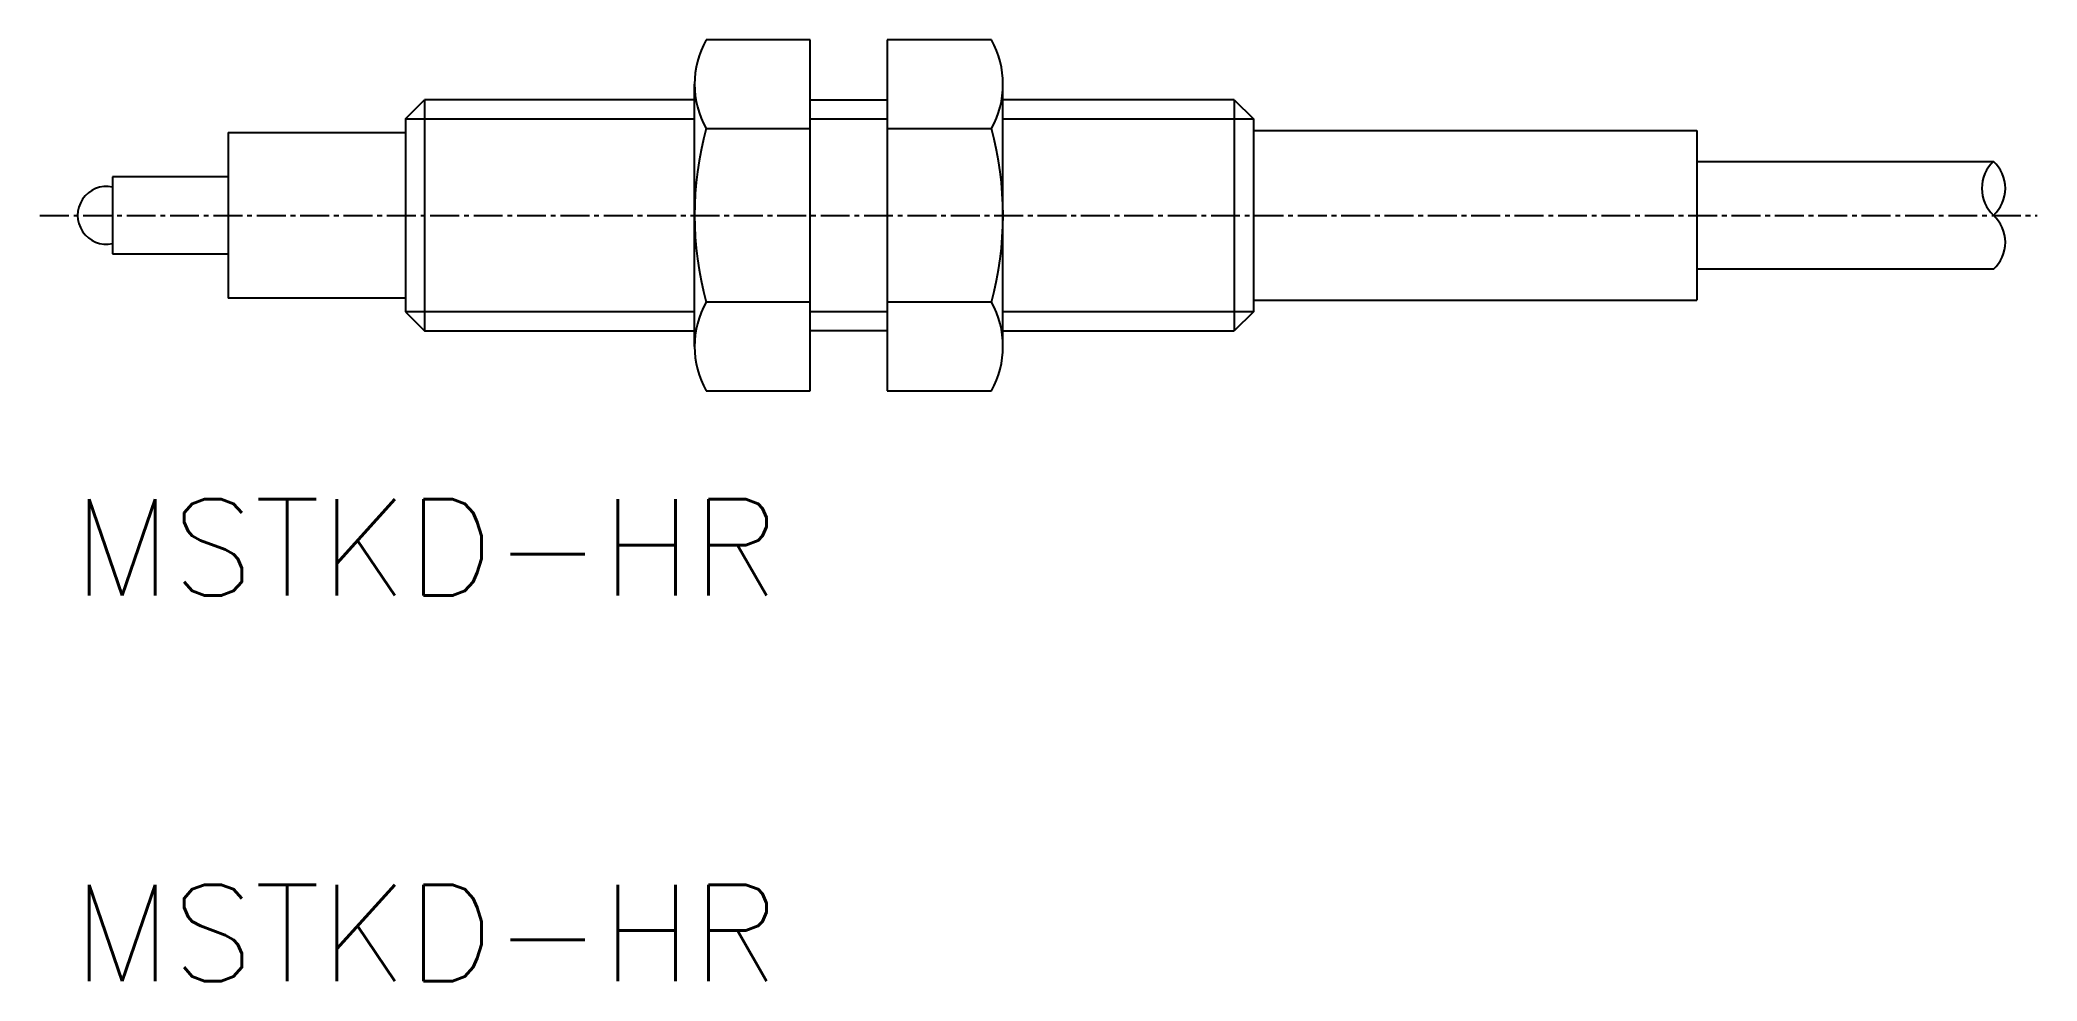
# Model space of a CAD drawing. Extents: x 207.6 to 259.4, y 199.3 to 223.7.
import ezdxf

# ---------------------------------------------------------------- set-up
doc = ezdxf.new("R2010")
doc.units = 0
doc.linetypes.add('CENTER2', pattern=[1.125, 0.75, -0.125, 0.125, -0.125])
doc.layers.get('0').update_dxf_attribs({"linetype": 'CONTINUOUS'})
doc.layers.add('CENTER', color=1, linetype='CENTER2')
doc.styles.get("Standard").update_dxf_attribs({"font": 'txt.shx'})

msp = doc.modelspace()

# ---------------------------------------------------------------- linework, layer by layer
for p, q in [((227.554, 223.75), (224.854, 223.75)), ((227.554, 214.65), (227.554, 223.75)), ((232.254, 223.75), (229.554, 223.75)), ((229.554, 223.75), (229.554, 214.65)), ((224.554, 215.8), (224.554, 222.6)), ((232.554, 215.8), (232.554, 222.6)), ((217.054, 221.7), (217.554, 222.2)), ((217.554, 222.2), (217.554, 216.2)), ((224.554, 222.2), (217.554, 222.2)), ((227.554, 222.2), (229.554, 222.2)), ((238.554, 222.2), (232.554, 222.2)), ((238.554, 222.2), (238.554, 216.2)), ((238.554, 222.2), (239.054, 221.7)), ((212.454, 221.35), (212.454, 217.05)), ((212.454, 221.35), (217.054, 221.35)), ((217.054, 221.7), (217.054, 216.7)), ((224.854, 221.45), (227.554, 221.45)), ((229.554, 221.45), (232.254, 221.45)), ((239.054, 221.7), (239.054, 216.7)), ((239.054, 221.4), (250.554, 221.4)), ((250.554, 221.4), (250.554, 217)), ((212.454, 220.2), (209.454, 220.2)), ((209.454, 220.2), (209.454, 218.2)), ((250.554, 220.6), (258.249, 220.6)), ((209.454, 218.2), (212.454, 218.2)), ((258.249, 217.8), (250.554, 217.8)), ((217.054, 217.05), (212.454, 217.05)), ((217.054, 216.7), (217.554, 216.2)), ((227.554, 216.95), (224.854, 216.95)), ((232.254, 216.95), (229.554, 216.95)), ((239.054, 216.7), (238.554, 216.2)), ((239.054, 217), (250.554, 217)), ((217.554, 216.2), (224.554, 216.2)), ((229.554, 216.2), (227.554, 216.2)), ((232.554, 216.2), (238.554, 216.2)), ((224.854, 214.65), (227.554, 214.65)), ((229.554, 214.65), (232.254, 214.65))]:
    msp.add_line(p, q)
at = {"color": 3}
for p, q in [((217.054, 221.7), (224.554, 221.7)), ((227.554, 221.7), (229.554, 221.7)), ((232.554, 221.7), (239.054, 221.7)), ((224.554, 216.7), (217.054, 216.7)), ((229.554, 216.7), (227.554, 216.7)), ((239.054, 216.7), (232.554, 216.7))]:
    msp.add_line(p, q, dxfattribs=at)
for centre, radius, start, end in [((226.909, 222.6), 2.354, 150.7583, 209.2417), ((230.2, 222.6), 2.354, 330.7583, 29.2417), ((233.142, 219.2), 8.588, 164.8107, 195.1893), ((223.967, 219.2), 8.588, 344.8107, 15.1893), ((258.902, 219.9), 0.958, 133.0251, 226.9749), ((257.595, 219.9), 0.958, 313.0251, 46.9749), ((209.304, 219.2), 0.75, 78.4624, 281.5376), ((257.595, 218.5), 0.958, 313.0251, 46.9749), ((226.909, 215.8), 2.354, 150.7583, 209.2417), ((230.2, 215.8), 2.354, 330.7583, 29.2417)]:
    msp.add_arc(centre, radius, start, end)
at = {"layer": 'CENTER'}
msp.add_line((207.576, 219.2), (259.375, 219.2), dxfattribs=at)

# ---------------------------------------------------------------- texts
for p in [(208.42, 209.337), (208.42, 199.337)]:
    msp.add_text('MSTKD-HR', height=2.5).set_placement(p)

doc.saveas('drawing.dxf')
